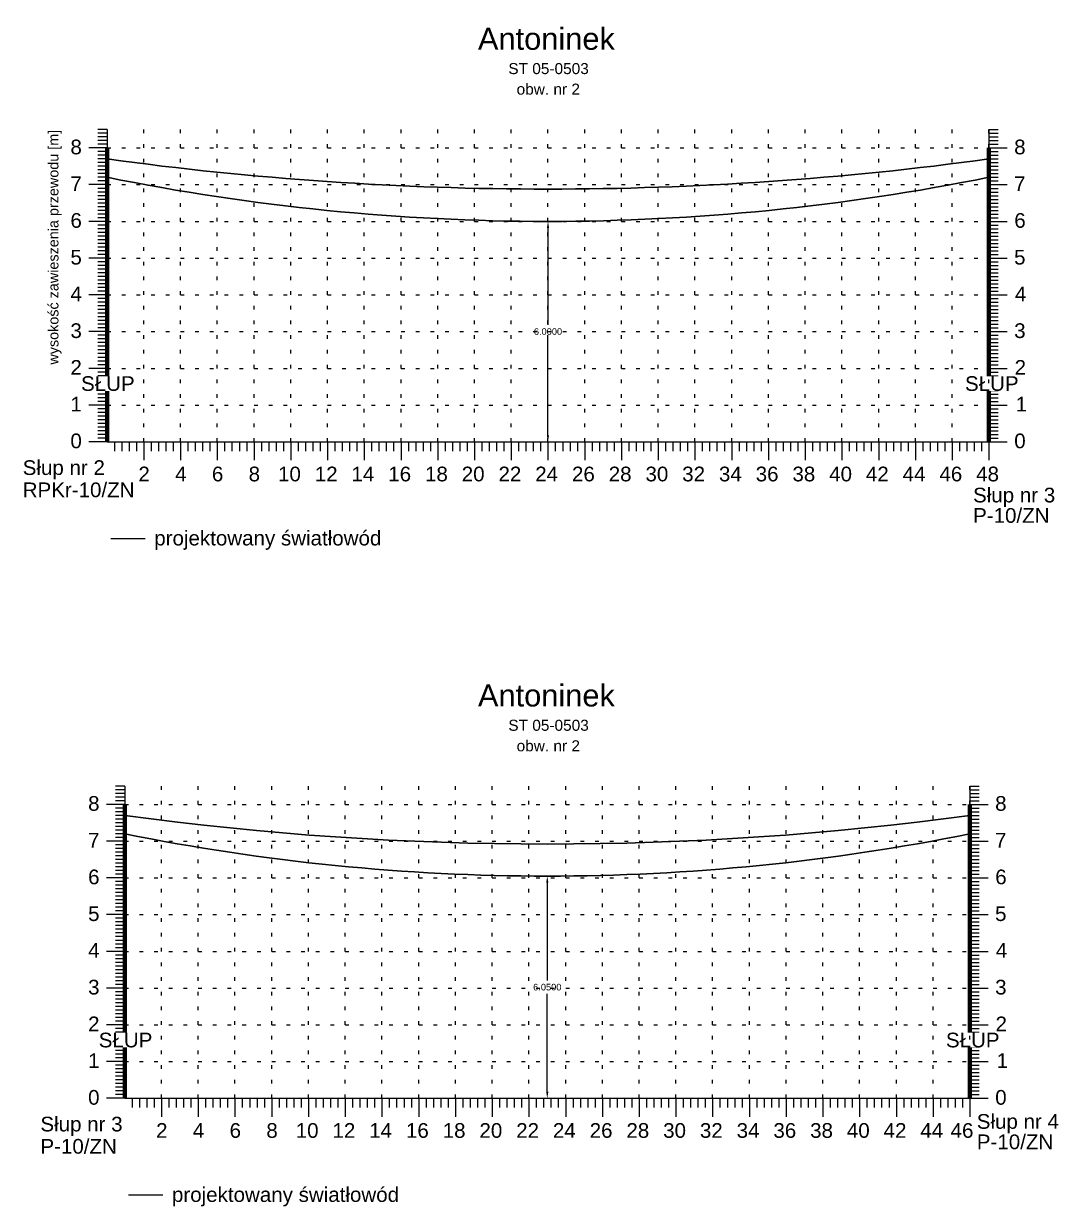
# Model space of a CAD drawing. Header units: metres. Extents: x -870 to 439, y 1328 to 1364.
# Drawn here: x 410.81 to 438.97, y 1330.91 to 1363.11 of the extents above; entities that cross this region are included whole.
import ezdxf

# ---------------------------------------------------------------- set-up
doc = ezdxf.new("R2010")
doc.units = ezdxf.units.M
doc.header["$MEASUREMENT"] = 0
doc.linetypes.add('ACAD_ISO07W100', pattern=[3, 0, -3])
doc.layers.add('ramka', color=7, linetype='Continuous', plot=False)
doc.styles.get("Standard").update_dxf_attribs({"font": 'arial.ttf'})
doc.dimstyles.get("Standard").update_dxf_attribs({"dimtxt": 0.18, "dimasz": 0.18, "dimexe": 0.18, "dimexo": 0.0625, "dimgap": 0.09, "dimtad": 0, "dimtih": 1, "dimtoh": 1, "dimdec": 4, "dimzin": 0, "dimdsep": 46, "dimtxsty": 'Standard', "dimcen": 0.09, "dimadec": 0, "dimazin": 0, "dimtfac": 1, "dimtdec": 4, "dimtofl": 0, "dimtmove": 0, "dimatfit": 3, "dimfxl": 1, "dimtolj": 1, "dimtzin": 0, "dimarcsym": 0})

# ---------------------------------------------------------------- blocks, each defined once
blk = doc.blocks.new('*D38')
at = {"color": 0, "lineweight": -2}
for p, q in [((425.021, 1357.723), (424.904, 1357.723)), ((425.084, 1357.543), (425.084, 1354.905)), ((425.084, 1351.903), (425.084, 1354.541)), ((415.746, 1351.723), (425.264, 1351.723))]:
    blk.add_line(p, q, dxfattribs=at)
at = {"color": 0}
for points in [[(425.114, 1357.543), (425.054, 1357.543), (425.084, 1357.723)], [(425.054, 1351.903), (425.114, 1351.903), (425.084, 1351.723)]]:
    blk.add_solid(points, dxfattribs=at)
at = {"layer": 'Defpoints', "color": 0}
for p in [(425.084, 1357.723), (415.684, 1351.723), (425.084, 1351.723)]:
    blk.add_point(p, dxfattribs=at)
at = {"color": 0, "lineweight": 25, "insert": (425.084, 1354.723), "char_height": 0.18, "attachment_point": 5}
blk.add_mtext('\\A1;6.0000', dxfattribs=at)
blk = doc.blocks.new('*D39')
at = {"color": 0, "lineweight": -2}
for p, q in [((425.003, 1339.904), (424.885, 1339.904)), ((425.065, 1339.724), (425.065, 1337.061)), ((425.065, 1334.034), (425.065, 1336.697)), ((416.228, 1333.854), (425.245, 1333.854))]:
    blk.add_line(p, q, dxfattribs=at)
at = {"color": 0}
for points in [[(425.095, 1339.724), (425.035, 1339.724), (425.065, 1339.904)], [(425.035, 1334.034), (425.095, 1334.034), (425.065, 1333.854)]]:
    blk.add_solid(points, dxfattribs=at)
at = {"layer": 'Defpoints', "color": 0}
for p in [(425.065, 1339.904), (416.165, 1333.854), (425.065, 1333.854)]:
    blk.add_point(p, dxfattribs=at)
at = {"color": 0, "lineweight": 25, "insert": (425.065, 1336.879), "char_height": 0.18, "attachment_point": 5}
blk.add_mtext('\\A1;6.0500', dxfattribs=at)

msp = doc.modelspace()

# ---------------------------------------------------------------- linework, layer by layer
for p, q in [((413.08358, 1360.22268), (412.83358, 1360.22268)), ((413.08358, 1360.12268), (412.83358, 1360.12268)), ((413.08358, 1360.22268), (413.08358, 1351.72268)), ((437.08358, 1360.22268), (437.08358, 1351.72268)), ((437.08358, 1360.22268), (437.33358, 1360.22268)), ((437.08358, 1360.12268), (437.33358, 1360.12268)), ((413.08358, 1360.02268), (412.83358, 1360.02268)), ((413.08358, 1359.92268), (412.83358, 1359.92268)), ((413.08358, 1359.82268), (412.83358, 1359.82268)), ((437.08358, 1360.02268), (437.33358, 1360.02268)), ((437.08358, 1359.92268), (437.33358, 1359.92268)), ((437.08358, 1359.82268), (437.33358, 1359.82268)), ((413.08358, 1359.72268), (412.58358, 1359.72268)), ((413.08358, 1359.72268), (412.58358, 1359.72268)), ((413.08358, 1359.62268), (412.83358, 1359.62268)), ((413.08358, 1359.52268), (412.83358, 1359.52268)), ((437.08358, 1359.72268), (437.58358, 1359.72268)), ((437.08358, 1359.72268), (437.58358, 1359.72268)), ((437.08358, 1359.62268), (437.33358, 1359.62268)), ((437.08358, 1359.52268), (437.33358, 1359.52268)), ((413.08358, 1359.42268), (412.83358, 1359.42268)), ((413.08358, 1359.32268), (412.83358, 1359.32268)), ((413.08358, 1359.22268), (412.83358, 1359.22268)), ((437.08358, 1359.42268), (437.33358, 1359.42268)), ((437.08358, 1359.32268), (437.33358, 1359.32268)), ((437.08358, 1359.22268), (437.33358, 1359.22268)), ((413.08358, 1359.12268), (412.83358, 1359.12268)), ((413.08358, 1359.02268), (412.83358, 1359.02268)), ((413.08358, 1358.92268), (412.83358, 1358.92268)), ((437.08358, 1359.12268), (437.33358, 1359.12268)), ((437.08358, 1359.02268), (437.33358, 1359.02268)), ((437.08358, 1358.92268), (437.33358, 1358.92268)), ((413.08358, 1358.72268), (412.58358, 1358.72268)), ((413.08358, 1358.72268), (412.58358, 1358.72268)), ((413.08358, 1358.82268), (412.83358, 1358.82268)), ((413.08358, 1358.62268), (412.83358, 1358.62268)), ((413.08358, 1358.52268), (412.83358, 1358.52268)), ((437.08358, 1358.82268), (437.33358, 1358.82268)), ((437.08358, 1358.72268), (437.58358, 1358.72268)), ((437.08358, 1358.72268), (437.58358, 1358.72268)), ((437.08358, 1358.62268), (437.33358, 1358.62268)), ((437.08358, 1358.52268), (437.33358, 1358.52268)), ((413.08358, 1358.42268), (412.83358, 1358.42268)), ((413.08358, 1358.32268), (412.83358, 1358.32268)), ((413.08358, 1358.22268), (412.83358, 1358.22268)), ((437.08358, 1358.42268), (437.33358, 1358.42268)), ((437.08358, 1358.32268), (437.33358, 1358.32268)), ((437.08358, 1358.22268), (437.33358, 1358.22268)), ((413.08358, 1358.12268), (412.83358, 1358.12268)), ((413.08358, 1358.02268), (412.83358, 1358.02268)), ((413.08358, 1357.92268), (412.83358, 1357.92268)), ((437.08358, 1358.12268), (437.33358, 1358.12268)), ((437.08358, 1358.02268), (437.33358, 1358.02268)), ((437.08358, 1357.92268), (437.33358, 1357.92268)), ((413.08358, 1357.72268), (412.58358, 1357.72268)), ((413.08358, 1357.72268), (412.58358, 1357.72268)), ((413.08358, 1357.82268), (412.83358, 1357.82268)), ((413.08358, 1357.62268), (412.83358, 1357.62268)), ((437.08358, 1357.82268), (437.33358, 1357.82268)), ((437.08358, 1357.72268), (437.58358, 1357.72268)), ((437.08358, 1357.72268), (437.58358, 1357.72268)), ((437.08358, 1357.62268), (437.33358, 1357.62268)), ((413.08358, 1357.52268), (412.83358, 1357.52268)), ((413.08358, 1357.42268), (412.83358, 1357.42268)), ((413.08358, 1357.32268), (412.83358, 1357.32268)), ((413.08358, 1357.22268), (412.83358, 1357.22268)), ((437.08358, 1357.52268), (437.33358, 1357.52268)), ((437.08358, 1357.42268), (437.33358, 1357.42268)), ((437.08358, 1357.32268), (437.33358, 1357.32268)), ((437.08358, 1357.22268), (437.33358, 1357.22268)), ((413.08358, 1357.12268), (412.83358, 1357.12268)), ((413.08358, 1357.02268), (412.83358, 1357.02268)), ((413.08358, 1356.92268), (412.83358, 1356.92268)), ((437.08358, 1357.12268), (437.33358, 1357.12268)), ((437.08358, 1357.02268), (437.33358, 1357.02268)), ((437.08358, 1356.92268), (437.33358, 1356.92268)), ((413.08358, 1356.72268), (412.58358, 1356.72268)), ((413.08358, 1356.72268), (412.58358, 1356.72268)), ((413.08358, 1356.82268), (412.83358, 1356.82268)), ((413.08358, 1356.62268), (412.83358, 1356.62268)), ((437.08358, 1356.82268), (437.33358, 1356.82268)), ((437.08358, 1356.72268), (437.58358, 1356.72268)), ((437.08358, 1356.72268), (437.58358, 1356.72268)), ((437.08358, 1356.62268), (437.33358, 1356.62268)), ((413.08358, 1356.52268), (412.83358, 1356.52268)), ((413.08358, 1356.42268), (412.83358, 1356.42268)), ((413.08358, 1356.32268), (412.83358, 1356.32268)), ((437.08358, 1356.52268), (437.33358, 1356.52268)), ((437.08358, 1356.42268), (437.33358, 1356.42268)), ((437.08358, 1356.32268), (437.33358, 1356.32268)), ((413.08358, 1356.22268), (412.83358, 1356.22268)), ((413.08358, 1356.12268), (412.83358, 1356.12268)), ((413.08358, 1356.02268), (412.83358, 1356.02268)), ((437.08358, 1356.22268), (437.33358, 1356.22268)), ((437.08358, 1356.12268), (437.33358, 1356.12268)), ((437.08358, 1356.02268), (437.33358, 1356.02268)), ((413.08358, 1355.72268), (412.58358, 1355.72268)), ((413.08358, 1355.72268), (412.58358, 1355.72268)), ((413.08358, 1355.92268), (412.83358, 1355.92268)), ((413.08358, 1355.82268), (412.83358, 1355.82268)), ((413.08358, 1355.62268), (412.83358, 1355.62268)), ((437.08358, 1355.92268), (437.33358, 1355.92268)), ((437.08358, 1355.82268), (437.33358, 1355.82268)), ((437.08358, 1355.72268), (437.58358, 1355.72268)), ((437.08358, 1355.72268), (437.58358, 1355.72268)), ((437.08358, 1355.62268), (437.33358, 1355.62268)), ((413.08358, 1355.52268), (412.83358, 1355.52268)), ((413.08358, 1355.42268), (412.83358, 1355.42268)), ((413.08358, 1355.32268), (412.83358, 1355.32268)), ((437.08358, 1355.52268), (437.33358, 1355.52268)), ((437.08358, 1355.42268), (437.33358, 1355.42268)), ((437.08358, 1355.32268), (437.33358, 1355.32268)), ((413.08358, 1355.22268), (412.83358, 1355.22268)), ((413.08358, 1355.12268), (412.83358, 1355.12268)), ((413.08358, 1355.02268), (412.83358, 1355.02268)), ((437.08358, 1355.22268), (437.33358, 1355.22268)), ((437.08358, 1355.12268), (437.33358, 1355.12268)), ((437.08358, 1355.02268), (437.33358, 1355.02268)), ((413.08358, 1354.72268), (412.58358, 1354.72268)), ((413.08358, 1354.72268), (412.58358, 1354.72268)), ((413.08358, 1354.92268), (412.83358, 1354.92268)), ((413.08358, 1354.82268), (412.83358, 1354.82268)), ((437.08358, 1354.92268), (437.33358, 1354.92268)), ((437.08358, 1354.82268), (437.33358, 1354.82268)), ((437.08358, 1354.72268), (437.58358, 1354.72268)), ((437.08358, 1354.72268), (437.58358, 1354.72268)), ((413.08358, 1354.62268), (412.83358, 1354.62268)), ((413.08358, 1354.52268), (412.83358, 1354.52268)), ((413.08358, 1354.42268), (412.83358, 1354.42268)), ((413.08358, 1354.32268), (412.83358, 1354.32268)), ((437.08358, 1354.62268), (437.33358, 1354.62268)), ((437.08358, 1354.52268), (437.33358, 1354.52268)), ((437.08358, 1354.42268), (437.33358, 1354.42268)), ((437.08358, 1354.32268), (437.33358, 1354.32268)), ((413.08358, 1354.22268), (412.83358, 1354.22268)), ((413.08358, 1354.12268), (412.83358, 1354.12268)), ((413.08358, 1354.02268), (412.83358, 1354.02268)), ((437.08358, 1354.22268), (437.33358, 1354.22268)), ((437.08358, 1354.12268), (437.33358, 1354.12268)), ((437.08358, 1354.02268), (437.33358, 1354.02268)), ((413.08358, 1353.72268), (412.58358, 1353.72268)), ((413.08358, 1353.72268), (412.58358, 1353.72268)), ((413.08358, 1353.92268), (412.83358, 1353.92268)), ((413.08358, 1353.82268), (412.83358, 1353.82268)), ((437.08358, 1353.92268), (437.33358, 1353.92268)), ((437.08358, 1353.82268), (437.33358, 1353.82268)), ((437.08358, 1353.72268), (437.58358, 1353.72268)), ((437.08358, 1353.72268), (437.58358, 1353.72268)), ((413.08358, 1353.62268), (412.83358, 1353.62268)), ((413.08358, 1353.52268), (412.83358, 1353.52268)), ((413.08358, 1353.42268), (412.83358, 1353.42268)), ((437.08358, 1353.62268), (437.33358, 1353.62268)), ((437.08358, 1353.52268), (437.33358, 1353.52268)), ((437.08358, 1353.42268), (437.33358, 1353.42268)), ((413.08358, 1353.32268), (412.83358, 1353.32268)), ((413.08358, 1353.22268), (412.83358, 1353.22268)), ((413.08358, 1353.12268), (412.83358, 1353.12268)), ((437.08358, 1353.32268), (437.33358, 1353.32268)), ((437.08358, 1353.22268), (437.33358, 1353.22268)), ((437.08358, 1353.12268), (437.33358, 1353.12268)), ((413.08358, 1352.72268), (412.58358, 1352.72268)), ((413.08358, 1352.72268), (412.58358, 1352.72268)), ((413.08358, 1353.02268), (412.83358, 1353.02268)), ((413.08358, 1352.92268), (412.83358, 1352.92268)), ((413.08358, 1352.82268), (412.83358, 1352.82268)), ((437.08358, 1353.02268), (437.33358, 1353.02268)), ((437.08358, 1352.92268), (437.33358, 1352.92268)), ((437.08358, 1352.82268), (437.33358, 1352.82268)), ((437.08358, 1352.72268), (437.58358, 1352.72268)), ((437.08358, 1352.72268), (437.58358, 1352.72268)), ((413.08358, 1352.62268), (412.83358, 1352.62268)), ((413.08358, 1352.52268), (412.83358, 1352.52268)), ((413.08358, 1352.42268), (412.83358, 1352.42268)), ((437.08358, 1352.62268), (437.33358, 1352.62268)), ((437.08358, 1352.52268), (437.33358, 1352.52268)), ((437.08358, 1352.42268), (437.33358, 1352.42268)), ((413.08358, 1352.32268), (412.83358, 1352.32268)), ((413.08358, 1352.22268), (412.83358, 1352.22268)), ((413.08358, 1352.12268), (412.83358, 1352.12268)), ((437.08358, 1352.32268), (437.33358, 1352.32268)), ((437.08358, 1352.22268), (437.33358, 1352.22268)), ((437.08358, 1352.12268), (437.33358, 1352.12268)), ((413.08358, 1352.02268), (412.83358, 1352.02268)), ((413.08358, 1351.92268), (412.83358, 1351.92268)), ((413.08358, 1351.82268), (412.83358, 1351.82268)), ((437.08358, 1352.02268), (437.33358, 1352.02268)), ((437.08358, 1351.92268), (437.33358, 1351.92268)), ((437.08358, 1351.82268), (437.33358, 1351.82268)), ((413.08358, 1351.72268), (412.58358, 1351.72268)), ((413.08358, 1351.72268), (412.83358, 1351.72268)), ((413.08358, 1351.72268), (437.58358, 1351.72268)), ((413.28358, 1351.72268), (413.28358, 1351.47268)), ((413.48358, 1351.72268), (413.48358, 1351.47268)), ((413.68358, 1351.72268), (413.68358, 1351.47268)), ((413.88358, 1351.72268), (413.88358, 1351.47268)), ((414.08358, 1351.72268), (414.08358, 1351.22268)), ((414.28358, 1351.72268), (414.28358, 1351.47268)), ((414.48358, 1351.72268), (414.48358, 1351.47268)), ((414.68358, 1351.72268), (414.68358, 1351.47268)), ((414.88358, 1351.72268), (414.88358, 1351.47268)), ((415.08358, 1351.72268), (415.08358, 1351.22268)), ((415.28358, 1351.72268), (415.28358, 1351.47268)), ((415.48358, 1351.72268), (415.48358, 1351.47268)), ((415.68358, 1351.72268), (415.68358, 1351.47268)), ((415.88358, 1351.72268), (415.88358, 1351.47268)), ((416.08358, 1351.72268), (416.08358, 1351.22268)), ((416.28358, 1351.72268), (416.28358, 1351.47268)), ((416.48358, 1351.72268), (416.48358, 1351.47268)), ((416.68358, 1351.72268), (416.68358, 1351.47268)), ((416.88358, 1351.72268), (416.88358, 1351.47268)), ((417.08358, 1351.72268), (417.08358, 1351.22268)), ((417.28358, 1351.72268), (417.28358, 1351.47268)), ((417.48358, 1351.72268), (417.48358, 1351.47268)), ((417.68358, 1351.72268), (417.68358, 1351.47268)), ((417.88358, 1351.72268), (417.88358, 1351.47268)), ((418.08358, 1351.72268), (418.08358, 1351.22268)), ((418.28358, 1351.72268), (418.28358, 1351.47268)), ((418.48358, 1351.72268), (418.48358, 1351.47268)), ((418.68358, 1351.72268), (418.68358, 1351.47268)), ((418.88358, 1351.72268), (418.88358, 1351.47268)), ((419.08358, 1351.72268), (419.08358, 1351.22268)), ((419.28358, 1351.72268), (419.28358, 1351.47268)), ((419.48358, 1351.72268), (419.48358, 1351.47268)), ((419.68358, 1351.72268), (419.68358, 1351.47268)), ((419.88358, 1351.72268), (419.88358, 1351.47268)), ((420.08358, 1351.72268), (420.08358, 1351.22268)), ((420.28358, 1351.72268), (420.28358, 1351.47268)), ((420.48358, 1351.72268), (420.48358, 1351.47268)), ((420.68358, 1351.72268), (420.68358, 1351.47268)), ((420.88358, 1351.72268), (420.88358, 1351.47268)), ((421.08358, 1351.72268), (421.08358, 1351.22268)), ((421.28358, 1351.72268), (421.28358, 1351.47268)), ((421.48358, 1351.72268), (421.48358, 1351.47268)), ((421.68358, 1351.72268), (421.68358, 1351.47268)), ((421.88358, 1351.72268), (421.88358, 1351.47268)), ((422.08358, 1351.72268), (422.08358, 1351.22268)), ((422.28358, 1351.72268), (422.28358, 1351.47268)), ((422.48358, 1351.72268), (422.48358, 1351.47268)), ((422.68358, 1351.72268), (422.68358, 1351.47268)), ((422.88358, 1351.72268), (422.88358, 1351.47268)), ((423.08358, 1351.72268), (423.08358, 1351.22268)), ((423.28358, 1351.72268), (423.28358, 1351.47268)), ((423.48358, 1351.72268), (423.48358, 1351.47268)), ((423.68358, 1351.72268), (423.68358, 1351.47268)), ((423.88358, 1351.72268), (423.88358, 1351.47268)), ((424.08358, 1351.72268), (424.08358, 1351.22268)), ((424.28358, 1351.72268), (424.28358, 1351.47268)), ((424.48358, 1351.72268), (424.48358, 1351.47268)), ((424.68358, 1351.72268), (424.68358, 1351.47268)), ((424.88358, 1351.72268), (424.88358, 1351.47268)), ((425.08358, 1351.72268), (425.08358, 1351.22268)), ((425.28358, 1351.72268), (425.28358, 1351.47268)), ((425.48358, 1351.72268), (425.48358, 1351.47268)), ((425.68358, 1351.72268), (425.68358, 1351.47268)), ((425.88358, 1351.72268), (425.88358, 1351.47268)), ((426.08358, 1351.72268), (426.08358, 1351.22268)), ((426.28358, 1351.72268), (426.28358, 1351.47268)), ((426.48358, 1351.72268), (426.48358, 1351.47268)), ((426.68358, 1351.72268), (426.68358, 1351.47268)), ((426.88358, 1351.72268), (426.88358, 1351.47268)), ((427.08358, 1351.72268), (427.08358, 1351.22268)), ((427.28358, 1351.72268), (427.28358, 1351.47268)), ((427.48358, 1351.72268), (427.48358, 1351.47268)), ((427.68358, 1351.72268), (427.68358, 1351.47268)), ((427.88358, 1351.72268), (427.88358, 1351.47268)), ((428.08358, 1351.72268), (428.08358, 1351.22268)), ((428.28358, 1351.72268), (428.28358, 1351.47268)), ((428.48358, 1351.72268), (428.48358, 1351.47268)), ((428.68358, 1351.72268), (428.68358, 1351.47268)), ((428.88358, 1351.72268), (428.88358, 1351.47268)), ((429.08358, 1351.72268), (429.08358, 1351.22268)), ((429.28358, 1351.72268), (429.28358, 1351.47268)), ((429.48358, 1351.72268), (429.48358, 1351.47268)), ((429.68358, 1351.72268), (429.68358, 1351.47268)), ((429.88358, 1351.72268), (429.88358, 1351.47268)), ((430.08358, 1351.72268), (430.08358, 1351.22268)), ((430.28358, 1351.72268), (430.28358, 1351.47268)), ((430.48358, 1351.72268), (430.48358, 1351.47268)), ((430.68358, 1351.72268), (430.68358, 1351.47268)), ((430.88358, 1351.72268), (430.88358, 1351.47268)), ((431.08358, 1351.72268), (431.08358, 1351.22268)), ((431.28358, 1351.72268), (431.28358, 1351.47268)), ((431.48358, 1351.72268), (431.48358, 1351.47268)), ((431.68358, 1351.72268), (431.68358, 1351.47268)), ((431.88358, 1351.72268), (431.88358, 1351.47268)), ((432.08358, 1351.72268), (432.08358, 1351.22268)), ((432.08358, 1351.72268), (432.08358, 1351.22268)), ((432.28358, 1351.72268), (432.28358, 1351.47268)), ((432.48358, 1351.72268), (432.48358, 1351.47268)), ((432.68358, 1351.72268), (432.68358, 1351.47268)), ((432.88358, 1351.72268), (432.88358, 1351.47268)), ((433.08358, 1351.72268), (433.08358, 1351.22268)), ((433.08358, 1351.72268), (433.08358, 1351.22268)), ((433.28358, 1351.72268), (433.28358, 1351.47268)), ((433.48358, 1351.72268), (433.48358, 1351.47268)), ((433.68358, 1351.72268), (433.68358, 1351.47268)), ((433.88358, 1351.72268), (433.88358, 1351.47268)), ((434.08358, 1351.72268), (434.08358, 1351.22268)), ((434.08358, 1351.72268), (434.08358, 1351.22268)), ((434.28358, 1351.72268), (434.28358, 1351.47268)), ((434.48358, 1351.72268), (434.48358, 1351.47268)), ((434.68358, 1351.72268), (434.68358, 1351.47268)), ((434.88358, 1351.72268), (434.88358, 1351.47268)), ((435.08358, 1351.72268), (435.08358, 1351.22268)), ((435.08358, 1351.72268), (435.08358, 1351.22268)), ((435.28358, 1351.72268), (435.28358, 1351.47268)), ((435.48358, 1351.72268), (435.48358, 1351.47268)), ((435.68358, 1351.72268), (435.68358, 1351.47268)), ((435.88358, 1351.72268), (435.88358, 1351.47268)), ((436.08358, 1351.72268), (436.08358, 1351.22268)), ((436.08358, 1351.72268), (436.08358, 1351.22268)), ((436.28358, 1351.72268), (436.28358, 1351.47268)), ((436.48358, 1351.72268), (436.48358, 1351.47268)), ((436.68358, 1351.72268), (436.68358, 1351.47268)), ((436.88358, 1351.72268), (436.88358, 1351.47268)), ((437.08358, 1351.72268), (437.58358, 1351.72268)), ((437.08358, 1351.72268), (437.33358, 1351.72268)), ((437.08358, 1351.72268), (437.08358, 1351.22268)), ((437.08358, 1351.72268), (437.08358, 1351.22268)), ((413.56514, 1342.35389), (413.31514, 1342.35389)), ((413.56514, 1342.25389), (413.31514, 1342.25389)), ((413.56514, 1342.15389), (413.31514, 1342.15389)), ((413.56514, 1342.35389), (413.56514, 1333.85389)), ((436.56514, 1342.35389), (436.56514, 1333.85389)), ((436.56514, 1342.35389), (436.81514, 1342.35389)), ((436.56514, 1342.25389), (436.81514, 1342.25389)), ((436.56514, 1342.15389), (436.81514, 1342.15389)), ((413.56514, 1341.85389), (413.06514, 1341.85389)), ((413.56514, 1341.85389), (413.06514, 1341.85389)), ((413.56514, 1342.05389), (413.31514, 1342.05389)), ((413.56514, 1341.95389), (413.31514, 1341.95389)), ((436.56514, 1342.05389), (436.81514, 1342.05389)), ((436.56514, 1341.95389), (436.81514, 1341.95389)), ((436.56514, 1341.85389), (437.06514, 1341.85389)), ((436.56514, 1341.85389), (437.06514, 1341.85389)), ((413.56514, 1341.75389), (413.31514, 1341.75389)), ((413.56514, 1341.65389), (413.31514, 1341.65389)), ((413.56514, 1341.55389), (413.31514, 1341.55389)), ((413.56514, 1341.45389), (413.31514, 1341.45389)), ((436.56514, 1341.75389), (436.81514, 1341.75389)), ((436.56514, 1341.65389), (436.81514, 1341.65389)), ((436.56514, 1341.55389), (436.81514, 1341.55389)), ((436.56514, 1341.45389), (436.81514, 1341.45389)), ((413.56514, 1341.35389), (413.31514, 1341.35389)), ((413.56514, 1341.25389), (413.31514, 1341.25389)), ((413.56514, 1341.15389), (413.31514, 1341.15389)), ((436.56514, 1341.35389), (436.81514, 1341.35389)), ((436.56514, 1341.25389), (436.81514, 1341.25389)), ((436.56514, 1341.15389), (436.81514, 1341.15389)), ((413.56514, 1340.85389), (413.06514, 1340.85389)), ((413.56514, 1340.85389), (413.06514, 1340.85389)), ((413.56514, 1341.05389), (413.31514, 1341.05389)), ((413.56514, 1340.95389), (413.31514, 1340.95389)), ((436.56514, 1341.05389), (436.81514, 1341.05389)), ((436.56514, 1340.95389), (436.81514, 1340.95389)), ((436.56514, 1340.85389), (437.06514, 1340.85389)), ((436.56514, 1340.85389), (437.06514, 1340.85389)), ((413.56514, 1340.75389), (413.31514, 1340.75389)), ((413.56514, 1340.65389), (413.31514, 1340.65389)), ((413.56514, 1340.55389), (413.31514, 1340.55389)), ((436.56514, 1340.75389), (436.81514, 1340.75389)), ((436.56514, 1340.65389), (436.81514, 1340.65389)), ((436.56514, 1340.55389), (436.81514, 1340.55389)), ((413.56514, 1340.45389), (413.31514, 1340.45389)), ((413.56514, 1340.35389), (413.31514, 1340.35389)), ((413.56514, 1340.25389), (413.31514, 1340.25389)), ((413.56514, 1340.15389), (413.31514, 1340.15389)), ((436.56514, 1340.45389), (436.81514, 1340.45389)), ((436.56514, 1340.35389), (436.81514, 1340.35389)), ((436.56514, 1340.25389), (436.81514, 1340.25389)), ((436.56514, 1340.15389), (436.81514, 1340.15389)), ((413.56514, 1339.85389), (413.06514, 1339.85389)), ((413.56514, 1339.85389), (413.06514, 1339.85389)), ((413.56514, 1340.05389), (413.31514, 1340.05389)), ((413.56514, 1339.95389), (413.31514, 1339.95389)), ((436.56514, 1340.05389), (436.81514, 1340.05389)), ((436.56514, 1339.95389), (436.81514, 1339.95389)), ((436.56514, 1339.85389), (437.06514, 1339.85389)), ((436.56514, 1339.85389), (437.06514, 1339.85389)), ((413.56514, 1339.75389), (413.31514, 1339.75389)), ((413.56514, 1339.65389), (413.31514, 1339.65389)), ((413.56514, 1339.55389), (413.31514, 1339.55389)), ((436.56514, 1339.75389), (436.81514, 1339.75389)), ((436.56514, 1339.65389), (436.81514, 1339.65389)), ((436.56514, 1339.55389), (436.81514, 1339.55389)), ((413.56514, 1339.45389), (413.31514, 1339.45389)), ((413.56514, 1339.35389), (413.31514, 1339.35389)), ((413.56514, 1339.25389), (413.31514, 1339.25389)), ((436.56514, 1339.45389), (436.81514, 1339.45389)), ((436.56514, 1339.35389), (436.81514, 1339.35389)), ((436.56514, 1339.25389), (436.81514, 1339.25389)), ((413.56514, 1339.15389), (413.31514, 1339.15389)), ((413.56514, 1339.05389), (413.31514, 1339.05389)), ((413.56514, 1338.95389), (413.31514, 1338.95389)), ((436.56514, 1339.15389), (436.81514, 1339.15389)), ((436.56514, 1339.05389), (436.81514, 1339.05389)), ((436.56514, 1338.95389), (436.81514, 1338.95389)), ((413.56514, 1338.85389), (413.06514, 1338.85389)), ((413.56514, 1338.85389), (413.06514, 1338.85389)), ((413.56514, 1338.75389), (413.31514, 1338.75389)), ((413.56514, 1338.65389), (413.31514, 1338.65389)), ((413.56514, 1338.55389), (413.31514, 1338.55389)), ((436.56514, 1338.85389), (437.06514, 1338.85389)), ((436.56514, 1338.85389), (437.06514, 1338.85389)), ((436.56514, 1338.75389), (436.81514, 1338.75389)), ((436.56514, 1338.65389), (436.81514, 1338.65389)), ((436.56514, 1338.55389), (436.81514, 1338.55389)), ((413.56514, 1338.45389), (413.31514, 1338.45389)), ((413.56514, 1338.35389), (413.31514, 1338.35389)), ((413.56514, 1338.25389), (413.31514, 1338.25389)), ((436.56514, 1338.45389), (436.81514, 1338.45389)), ((436.56514, 1338.35389), (436.81514, 1338.35389)), ((436.56514, 1338.25389), (436.81514, 1338.25389)), ((413.56514, 1338.15389), (413.31514, 1338.15389)), ((413.56514, 1338.05389), (413.31514, 1338.05389)), ((413.56514, 1337.95389), (413.31514, 1337.95389)), ((436.56514, 1338.15389), (436.81514, 1338.15389)), ((436.56514, 1338.05389), (436.81514, 1338.05389)), ((436.56514, 1337.95389), (436.81514, 1337.95389)), ((413.56514, 1337.85389), (413.06514, 1337.85389)), ((413.56514, 1337.85389), (413.06514, 1337.85389)), ((413.56514, 1337.75389), (413.31514, 1337.75389)), ((413.56514, 1337.65389), (413.31514, 1337.65389)), ((436.56514, 1337.85389), (437.06514, 1337.85389)), ((436.56514, 1337.85389), (437.06514, 1337.85389)), ((436.56514, 1337.75389), (436.81514, 1337.75389)), ((436.56514, 1337.65389), (436.81514, 1337.65389)), ((413.56514, 1337.55389), (413.31514, 1337.55389)), ((413.56514, 1337.45389), (413.31514, 1337.45389)), ((413.56514, 1337.35389), (413.31514, 1337.35389)), ((436.56514, 1337.55389), (436.81514, 1337.55389)), ((436.56514, 1337.45389), (436.81514, 1337.45389)), ((436.56514, 1337.35389), (436.81514, 1337.35389)), ((413.56514, 1337.25389), (413.31514, 1337.25389)), ((413.56514, 1337.15389), (413.31514, 1337.15389)), ((413.56514, 1337.05389), (413.31514, 1337.05389)), ((413.56514, 1336.95389), (413.31514, 1336.95389)), ((436.56514, 1337.25389), (436.81514, 1337.25389)), ((436.56514, 1337.15389), (436.81514, 1337.15389)), ((436.56514, 1337.05389), (436.81514, 1337.05389)), ((436.56514, 1336.95389), (436.81514, 1336.95389)), ((413.56514, 1336.85389), (413.06514, 1336.85389)), ((413.56514, 1336.85389), (413.06514, 1336.85389)), ((413.56514, 1336.75389), (413.31514, 1336.75389)), ((413.56514, 1336.65389), (413.31514, 1336.65389)), ((436.56514, 1336.85389), (437.06514, 1336.85389)), ((436.56514, 1336.85389), (437.06514, 1336.85389)), ((436.56514, 1336.75389), (436.81514, 1336.75389)), ((436.56514, 1336.65389), (436.81514, 1336.65389)), ((413.56514, 1336.55389), (413.31514, 1336.55389)), ((413.56514, 1336.45389), (413.31514, 1336.45389)), ((413.56514, 1336.35389), (413.31514, 1336.35389)), ((436.56514, 1336.55389), (436.81514, 1336.55389)), ((436.56514, 1336.45389), (436.81514, 1336.45389)), ((436.56514, 1336.35389), (436.81514, 1336.35389)), ((413.56514, 1336.25389), (413.31514, 1336.25389)), ((413.56514, 1336.15389), (413.31514, 1336.15389)), ((413.56514, 1336.05389), (413.31514, 1336.05389)), ((436.56514, 1336.25389), (436.81514, 1336.25389)), ((436.56514, 1336.15389), (436.81514, 1336.15389)), ((436.56514, 1336.05389), (436.81514, 1336.05389)), ((413.56514, 1335.85389), (413.06514, 1335.85389)), ((413.56514, 1335.85389), (413.06514, 1335.85389)), ((413.56514, 1335.95389), (413.31514, 1335.95389)), ((413.56514, 1335.75389), (413.31514, 1335.75389)), ((413.56514, 1335.65389), (413.31514, 1335.65389)), ((436.56514, 1335.95389), (436.81514, 1335.95389)), ((436.56514, 1335.85389), (437.06514, 1335.85389)), ((436.56514, 1335.85389), (437.06514, 1335.85389)), ((436.56514, 1335.75389), (436.81514, 1335.75389)), ((436.56514, 1335.65389), (436.81514, 1335.65389)), ((413.56514, 1335.55389), (413.31514, 1335.55389)), ((413.56514, 1335.45389), (413.31514, 1335.45389)), ((413.56514, 1335.35389), (413.31514, 1335.35389)), ((436.56514, 1335.55389), (436.81514, 1335.55389)), ((436.56514, 1335.45389), (436.81514, 1335.45389)), ((436.56514, 1335.35389), (436.81514, 1335.35389)), ((413.56514, 1335.25389), (413.31514, 1335.25389)), ((413.56514, 1335.15389), (413.31514, 1335.15389)), ((413.56514, 1335.05389), (413.31514, 1335.05389)), ((436.56514, 1335.25389), (436.81514, 1335.25389)), ((436.56514, 1335.15389), (436.81514, 1335.15389)), ((436.56514, 1335.05389), (436.81514, 1335.05389)), ((413.56514, 1334.85389), (413.06514, 1334.85389)), ((413.56514, 1334.85389), (413.06514, 1334.85389)), ((413.56514, 1334.95389), (413.31514, 1334.95389)), ((413.56514, 1334.75389), (413.31514, 1334.75389)), ((436.56514, 1334.95389), (436.81514, 1334.95389)), ((436.56514, 1334.85389), (437.06514, 1334.85389)), ((436.56514, 1334.85389), (437.06514, 1334.85389)), ((436.56514, 1334.75389), (436.81514, 1334.75389)), ((413.56514, 1334.65389), (413.31514, 1334.65389)), ((413.56514, 1334.55389), (413.31514, 1334.55389)), ((413.56514, 1334.45389), (413.31514, 1334.45389)), ((436.56514, 1334.65389), (436.81514, 1334.65389)), ((436.56514, 1334.55389), (436.81514, 1334.55389)), ((436.56514, 1334.45389), (436.81514, 1334.45389)), ((413.56514, 1334.35389), (413.31514, 1334.35389)), ((413.56514, 1334.25389), (413.31514, 1334.25389)), ((413.56514, 1334.15389), (413.31514, 1334.15389)), ((413.56514, 1334.05389), (413.31514, 1334.05389)), ((436.56514, 1334.35389), (436.81514, 1334.35389)), ((436.56514, 1334.25389), (436.81514, 1334.25389)), ((436.56514, 1334.15389), (436.81514, 1334.15389)), ((436.56514, 1334.05389), (436.81514, 1334.05389)), ((413.56514, 1333.85389), (413.06514, 1333.85389)), ((413.56514, 1333.95389), (413.31514, 1333.95389)), ((413.56514, 1333.85389), (413.31514, 1333.85389)), ((413.56514, 1333.85389), (436.56514, 1333.85389)), ((413.76514, 1333.85389), (413.76514, 1333.60389)), ((413.96514, 1333.85389), (413.96514, 1333.60389)), ((414.16514, 1333.85389), (414.16514, 1333.60389)), ((414.36514, 1333.85389), (414.36514, 1333.60389)), ((414.56514, 1333.85389), (414.56514, 1333.35389)), ((414.76514, 1333.85389), (414.76514, 1333.60389)), ((414.96514, 1333.85389), (414.96514, 1333.60389)), ((415.16514, 1333.85389), (415.16514, 1333.60389)), ((415.36514, 1333.85389), (415.36514, 1333.60389)), ((415.56514, 1333.85389), (415.56514, 1333.35389)), ((415.76514, 1333.85389), (415.76514, 1333.60389)), ((415.96514, 1333.85389), (415.96514, 1333.60389)), ((416.16514, 1333.85389), (416.16514, 1333.60389)), ((416.36514, 1333.85389), (416.36514, 1333.60389)), ((416.56514, 1333.85389), (416.56514, 1333.35389)), ((416.76514, 1333.85389), (416.76514, 1333.60389)), ((416.96514, 1333.85389), (416.96514, 1333.60389)), ((417.16514, 1333.85389), (417.16514, 1333.60389)), ((417.36514, 1333.85389), (417.36514, 1333.60389)), ((417.56514, 1333.85389), (417.56514, 1333.35389)), ((417.76514, 1333.85389), (417.76514, 1333.60389)), ((417.96514, 1333.85389), (417.96514, 1333.60389)), ((418.16514, 1333.85389), (418.16514, 1333.60389)), ((418.36514, 1333.85389), (418.36514, 1333.60389)), ((418.56514, 1333.85389), (418.56514, 1333.35389)), ((418.76514, 1333.85389), (418.76514, 1333.60389)), ((418.96514, 1333.85389), (418.96514, 1333.60389)), ((419.16514, 1333.85389), (419.16514, 1333.60389)), ((419.36514, 1333.85389), (419.36514, 1333.60389)), ((419.56514, 1333.85389), (419.56514, 1333.35389)), ((419.76514, 1333.85389), (419.76514, 1333.60389)), ((419.96514, 1333.85389), (419.96514, 1333.60389)), ((420.16514, 1333.85389), (420.16514, 1333.60389)), ((420.36514, 1333.85389), (420.36514, 1333.60389)), ((420.56514, 1333.85389), (420.56514, 1333.35389)), ((420.76514, 1333.85389), (420.76514, 1333.60389)), ((420.96514, 1333.85389), (420.96514, 1333.60389)), ((421.16514, 1333.85389), (421.16514, 1333.60389)), ((421.36514, 1333.85389), (421.36514, 1333.60389)), ((421.56514, 1333.85389), (421.56514, 1333.35389)), ((421.76514, 1333.85389), (421.76514, 1333.60389)), ((421.96514, 1333.85389), (421.96514, 1333.60389)), ((422.16514, 1333.85389), (422.16514, 1333.60389)), ((422.36514, 1333.85389), (422.36514, 1333.60389)), ((422.56514, 1333.85389), (422.56514, 1333.35389)), ((422.76514, 1333.85389), (422.76514, 1333.60389)), ((422.96514, 1333.85389), (422.96514, 1333.60389)), ((423.16514, 1333.85389), (423.16514, 1333.60389)), ((423.36514, 1333.85389), (423.36514, 1333.60389)), ((423.56514, 1333.85389), (423.56514, 1333.35389)), ((423.76514, 1333.85389), (423.76514, 1333.60389)), ((423.96514, 1333.85389), (423.96514, 1333.60389)), ((424.16514, 1333.85389), (424.16514, 1333.60389)), ((424.36514, 1333.85389), (424.36514, 1333.60389)), ((424.56514, 1333.85389), (424.56514, 1333.35389)), ((424.76514, 1333.85389), (424.76514, 1333.60389)), ((424.96514, 1333.85389), (424.96514, 1333.60389)), ((425.16514, 1333.85389), (425.16514, 1333.60389)), ((425.36514, 1333.85389), (425.36514, 1333.60389)), ((425.56514, 1333.85389), (425.56514, 1333.35389)), ((425.76514, 1333.85389), (425.76514, 1333.60389)), ((425.96514, 1333.85389), (425.96514, 1333.60389)), ((426.16514, 1333.85389), (426.16514, 1333.60389)), ((426.36514, 1333.85389), (426.36514, 1333.60389)), ((426.56514, 1333.85389), (426.56514, 1333.35389)), ((426.76514, 1333.85389), (426.76514, 1333.60389)), ((426.96514, 1333.85389), (426.96514, 1333.60389)), ((427.16514, 1333.85389), (427.16514, 1333.60389)), ((427.36514, 1333.85389), (427.36514, 1333.60389)), ((427.56514, 1333.85389), (427.56514, 1333.35389)), ((427.76514, 1333.85389), (427.76514, 1333.60389)), ((427.96514, 1333.85389), (427.96514, 1333.60389)), ((428.16514, 1333.85389), (428.16514, 1333.60389)), ((428.36514, 1333.85389), (428.36514, 1333.60389)), ((428.56514, 1333.85389), (428.56514, 1333.35389)), ((428.76514, 1333.85389), (428.76514, 1333.60389)), ((428.96514, 1333.85389), (428.96514, 1333.60389)), ((429.16514, 1333.85389), (429.16514, 1333.60389)), ((429.36514, 1333.85389), (429.36514, 1333.60389)), ((429.56514, 1333.85389), (429.56514, 1333.35389)), ((429.76514, 1333.85389), (429.76514, 1333.60389)), ((429.96514, 1333.85389), (429.96514, 1333.60389)), ((430.16514, 1333.85389), (430.16514, 1333.60389)), ((430.36514, 1333.85389), (430.36514, 1333.60389)), ((430.56514, 1333.85389), (430.56514, 1333.35389)), ((430.76514, 1333.85389), (430.76514, 1333.60389)), ((430.96514, 1333.85389), (430.96514, 1333.60389)), ((431.16514, 1333.85389), (431.16514, 1333.60389)), ((431.36514, 1333.85389), (431.36514, 1333.60389)), ((431.56514, 1333.85389), (431.56514, 1333.35389)), ((431.76514, 1333.85389), (431.76514, 1333.60389)), ((431.96514, 1333.85389), (431.96514, 1333.60389)), ((432.16514, 1333.85389), (432.16514, 1333.60389)), ((432.36514, 1333.85389), (432.36514, 1333.60389)), ((432.56514, 1333.85389), (432.56514, 1333.35389)), ((432.56514, 1333.85389), (432.56514, 1333.35389)), ((432.76514, 1333.85389), (432.76514, 1333.60389)), ((432.96514, 1333.85389), (432.96514, 1333.60389)), ((433.16514, 1333.85389), (433.16514, 1333.60389)), ((433.36514, 1333.85389), (433.36514, 1333.60389)), ((433.56514, 1333.85389), (433.56514, 1333.35389)), ((433.56514, 1333.85389), (433.56514, 1333.35389)), ((433.76514, 1333.85389), (433.76514, 1333.60389)), ((433.96514, 1333.85389), (433.96514, 1333.60389)), ((434.16514, 1333.85389), (434.16514, 1333.60389)), ((434.36514, 1333.85389), (434.36514, 1333.60389)), ((434.56514, 1333.85389), (434.56514, 1333.35389)), ((434.56514, 1333.85389), (434.56514, 1333.35389)), ((434.76514, 1333.85389), (434.76514, 1333.60389)), ((434.96514, 1333.85389), (434.96514, 1333.60389)), ((435.16514, 1333.85389), (435.16514, 1333.60389)), ((435.36514, 1333.85389), (435.36514, 1333.60389)), ((435.56514, 1333.85389), (435.56514, 1333.35389)), ((435.56514, 1333.85389), (435.56514, 1333.35389)), ((435.76514, 1333.85389), (435.76514, 1333.60389)), ((435.96514, 1333.85389), (435.96514, 1333.60389)), ((436.16514, 1333.85389), (436.16514, 1333.60389)), ((436.36514, 1333.85389), (436.36514, 1333.60389)), ((436.56514, 1333.95389), (436.81514, 1333.95389)), ((436.56514, 1333.85389), (437.06514, 1333.85389)), ((436.56514, 1333.85389), (436.81514, 1333.85389)), ((436.56514, 1333.85389), (436.56514, 1333.35389))]:
    msp.add_line(p, q)
at = {"linetype": 'ACAD_ISO07W100', "lineweight": 15, "ltscale": 0.1}
for p, q in [((414.08358, 1351.72268), (414.08358, 1360.22268)), ((415.08358, 1351.72268), (415.08358, 1360.22268)), ((416.08358, 1351.72268), (416.08358, 1360.22268)), ((417.08358, 1351.72268), (417.08358, 1360.22268)), ((418.08358, 1351.72268), (418.08358, 1360.22268)), ((419.08358, 1351.72268), (419.08358, 1360.22268)), ((420.08358, 1351.72268), (420.08358, 1360.22268)), ((421.08358, 1351.72268), (421.08358, 1360.22268)), ((422.08358, 1351.72268), (422.08358, 1360.22268)), ((423.08358, 1351.72268), (423.08358, 1360.22268)), ((424.08358, 1351.72268), (424.08358, 1360.22268)), ((425.08358, 1351.72268), (425.08358, 1360.22268)), ((426.08358, 1351.72268), (426.08358, 1360.22268)), ((427.08358, 1351.72268), (427.08358, 1360.22268)), ((428.08358, 1351.72268), (428.08358, 1360.22268)), ((429.08358, 1351.72268), (429.08358, 1360.22268)), ((430.08358, 1351.72268), (430.08358, 1360.22268)), ((431.08358, 1351.72268), (431.08358, 1360.22268)), ((432.08358, 1351.72268), (432.08358, 1360.22268)), ((433.08358, 1351.72268), (433.08358, 1360.22268)), ((434.08358, 1351.72268), (434.08358, 1360.22268)), ((435.08358, 1351.72268), (435.08358, 1360.22268)), ((436.08358, 1351.72268), (436.08358, 1360.22268)), ((437.08358, 1351.72268), (437.08358, 1360.22268)), ((413.08358, 1359.72268), (437.58358, 1359.72268)), ((413.08358, 1358.72268), (437.58358, 1358.72268)), ((413.08358, 1357.72268), (437.58358, 1357.72268)), ((413.08358, 1356.72268), (437.58358, 1356.72268)), ((413.08358, 1355.72268), (437.58358, 1355.72268)), ((413.08358, 1354.72268), (437.58358, 1354.72268)), ((413.08358, 1353.72268), (437.58358, 1353.72268)), ((413.08358, 1352.72268), (437.58358, 1352.72268)), ((414.56514, 1333.85389), (414.56514, 1342.35389)), ((415.56514, 1333.85389), (415.56514, 1342.35389)), ((416.56514, 1333.85389), (416.56514, 1342.35389)), ((417.56514, 1333.85389), (417.56514, 1342.35389)), ((418.56514, 1333.85389), (418.56514, 1342.35389)), ((419.56514, 1333.85389), (419.56514, 1342.35389)), ((420.56514, 1333.85389), (420.56514, 1342.35389)), ((421.56514, 1333.85389), (421.56514, 1342.35389)), ((422.56514, 1333.85389), (422.56514, 1342.35389)), ((423.56514, 1333.85389), (423.56514, 1342.35389)), ((424.56514, 1333.85389), (424.56514, 1342.35389)), ((425.56514, 1333.85389), (425.56514, 1342.35389)), ((426.56514, 1333.85389), (426.56514, 1342.35389)), ((427.56514, 1333.85389), (427.56514, 1342.35389)), ((428.56514, 1333.85389), (428.56514, 1342.35389)), ((429.56514, 1333.85389), (429.56514, 1342.35389)), ((430.56514, 1333.85389), (430.56514, 1342.35389)), ((431.56514, 1333.85389), (431.56514, 1342.35389)), ((432.56514, 1333.85389), (432.56514, 1342.35389)), ((433.56514, 1333.85389), (433.56514, 1342.35389)), ((434.56514, 1333.85389), (434.56514, 1342.35389)), ((435.56514, 1333.85389), (435.56514, 1342.35389)), ((436.56514, 1333.85389), (436.56514, 1342.35389)), ((413.56514, 1341.85389), (436.56514, 1341.85389)), ((413.56514, 1340.85389), (436.56514, 1340.85389)), ((413.56514, 1339.85389), (436.56514, 1339.85389)), ((413.56514, 1338.85389), (436.56514, 1338.85389)), ((413.56514, 1337.85389), (436.56514, 1337.85389)), ((413.56514, 1336.85389), (436.56514, 1336.85389)), ((413.56514, 1335.85389), (436.56514, 1335.85389)), ((413.56514, 1334.85389), (436.56514, 1334.85389))]:
    msp.add_line(p, q, dxfattribs=at)
at = {"lineweight": 100}
for p, q in [((413.08358, 1359.72268), (413.08358, 1351.72268)), ((437.08358, 1359.72268), (437.08358, 1351.72268)), ((413.56514, 1341.85389), (413.56514, 1333.85389)), ((436.56514, 1341.85389), (436.56514, 1333.85389))]:
    msp.add_line(p, q, dxfattribs=at)
at = {"color": 3, "lineweight": 25}
for p, q in [((413.18913, 1349.09246), (414.11972, 1349.09246)), ((413.67069, 1331.22367), (414.60128, 1331.22367))]:
    msp.add_line(p, q, dxfattribs=at)
at = {"lineweight": 25}
for points in [[(437.08358, 1351.72268), (437.58358, 1351.72268)], [(436.56514, 1333.85389), (437.06514, 1333.85389)]]:
    msp.add_lwpolyline(points, dxfattribs=at)
at = {"lineweight": 30}
for centre, radius, start, end in [((425.08358, 1446.81755), 88.21488, 262.1817307, 277.8182693), ((425.06514, 1425.93953), 85.16564, 262.2395887, 277.7604113)]:
    msp.add_arc(centre, radius, start, end, dxfattribs=at)
at = {"color": 3, "lineweight": 30}
for centre, radius in [((425.08358, 1418.32268), 60.6), ((425.06514, 1397.97889), 58.075)]:
    msp.add_arc(centre, radius, 258.5788137, 281.4211863, dxfattribs=at)
at = {"layer": 'ramka'}
for p, q in [((413.08358, 1351.72268), (425.08358, 1351.72268)), ((413.56514, 1333.85389), (425.06514, 1333.85389))]:
    msp.add_line(p, q, dxfattribs=at)

# ---------------------------------------------------------------- texts
for s, height, p in [('Antoninek', 0.6, (423.17728, 1362.39419)), ('ST 05-0503', 0.3, (424.00447, 1361.73227)), ('obw. nr 2', 0.3, (424.23031, 1361.17303)), ('8', 0.4, (412.08632, 1359.54859)), ('8', 0.4, (437.77197, 1359.54859)), ('7', 0.4, (412.08632, 1358.54859)), ('7', 0.4, (437.76897, 1358.54859)), ('6', 0.4, (412.08632, 1357.54859)), ('6', 0.4, (437.7747, 1357.54859)), ('5', 0.4, (412.08632, 1356.54859)), ('5', 0.4, (437.76924, 1356.54859)), ('4', 0.4, (412.08632, 1355.54859)), ('4', 0.4, (437.78998, 1355.54859)), ('3', 0.4, (412.08632, 1354.54859)), ('3', 0.4, (437.77197, 1354.54859)), ('2', 0.4, (412.08632, 1353.54859)), ('2', 0.4, (437.78316, 1353.54859)), ('1', 0.4, (412.08632, 1352.54859)), ('1', 0.4, (437.8118, 1352.54859)), ('0', 0.4, (412.08632, 1351.54859)), ('0', 0.4, (437.77361, 1351.54859)), ('Słup nr 2', 0.4, (410.78833, 1350.82076)), ('2', 0.4, (413.93676, 1350.647)), ('4', 0.4, (414.93676, 1350.647)), ('6', 0.4, (415.93676, 1350.647)), ('8', 0.4, (416.93676, 1350.647)), ('10', 0.4, (417.73676, 1350.647)), ('12', 0.4, (418.73676, 1350.647)), ('14', 0.4, (419.73676, 1350.647)), ('16', 0.4, (420.73676, 1350.647)), ('18', 0.4, (421.73676, 1350.647)), ('20', 0.4, (422.73676, 1350.647)), ('22', 0.4, (423.73676, 1350.647)), ('24', 0.4, (424.73676, 1350.647)), ('26', 0.4, (425.73676, 1350.647)), ('28', 0.4, (426.73676, 1350.647)), ('30', 0.4, (427.73676, 1350.647)), ('32', 0.4, (428.73676, 1350.647)), ('34', 0.4, (429.73676, 1350.647)), ('36', 0.4, (430.73676, 1350.647)), ('38', 0.4, (431.73676, 1350.647)), ('40', 0.4, (432.73676, 1350.647)), ('42', 0.4, (433.73676, 1350.647)), ('44', 0.4, (434.73676, 1350.647)), ('46', 0.4, (435.73676, 1350.647)), ('48', 0.4, (436.73676, 1350.647)), ('RPKr-10/ZN', 0.4, (410.78833, 1350.21588)), ('Słup nr 3', 0.4, (436.65231, 1350.07368)), ('P-10/ZN', 0.4, (436.65393, 1349.51873)), ('projektowany światłowód', 0.4, (414.36848, 1348.90269)), ('Antoninek', 0.6, (423.17728, 1344.51953)), ('ST 05-0503', 0.3, (424.00447, 1343.85761)), ('obw. nr 2', 0.3, (424.23031, 1343.29837)), ('8', 0.4, (412.56788, 1341.6798)), ('8', 0.4, (437.25353, 1341.6798)), ('7', 0.4, (412.56788, 1340.6798)), ('7', 0.4, (437.25053, 1340.6798)), ('6', 0.4, (412.56788, 1339.6798)), ('6', 0.4, (437.25626, 1339.6798)), ('5', 0.4, (412.56788, 1338.6798)), ('5', 0.4, (437.2508, 1338.6798)), ('4', 0.4, (412.56788, 1337.6798)), ('4', 0.4, (437.27154, 1337.6798)), ('3', 0.4, (412.56788, 1336.6798)), ('3', 0.4, (437.25353, 1336.6798)), ('2', 0.4, (412.56788, 1335.6798)), ('2', 0.4, (437.26472, 1335.6798)), ('1', 0.4, (412.56788, 1334.6798)), ('1', 0.4, (437.29337, 1334.6798)), ('0', 0.4, (412.56788, 1333.6798)), ('0', 0.4, (437.25517, 1333.6798)), ('Słup nr 4', 0.4, (436.75371, 1333.02419)), ('Słup nr 3', 0.4, (411.26989, 1332.95197)), ('2', 0.4, (414.41833, 1332.77821)), ('4', 0.4, (415.41833, 1332.77821)), ('6', 0.4, (416.41833, 1332.77821)), ('8', 0.4, (417.41833, 1332.77821)), ('10', 0.4, (418.21833, 1332.77821)), ('12', 0.4, (419.21833, 1332.77821)), ('14', 0.4, (420.21833, 1332.77821)), ('16', 0.4, (421.21833, 1332.77821)), ('18', 0.4, (422.21833, 1332.77821)), ('20', 0.4, (423.21833, 1332.77821)), ('22', 0.4, (424.21833, 1332.77821)), ('24', 0.4, (425.21833, 1332.77821)), ('26', 0.4, (426.21833, 1332.77821)), ('28', 0.4, (427.21833, 1332.77821)), ('30', 0.4, (428.21833, 1332.77821)), ('32', 0.4, (429.21833, 1332.77821)), ('34', 0.4, (430.21833, 1332.77821)), ('36', 0.4, (431.21833, 1332.77821)), ('38', 0.4, (432.21833, 1332.77821)), ('40', 0.4, (433.21833, 1332.77821)), ('42', 0.4, (434.21833, 1332.77821)), ('44', 0.4, (435.21833, 1332.77821)), ('46', 0.4, (436.04159, 1332.77821)), ('P-10/ZN', 0.4, (411.26989, 1332.34709)), ('P-10/ZN', 0.4, (436.75533, 1332.46924)), ('projektowany światłowód', 0.4, (414.85004, 1331.03391))]:
    msp.add_text(s, height=height).set_placement(p)
at = {"lineweight": 18, "insert": (411.48081, 1353.82479), "char_height": 0.28, "attachment_point": 1, "rotation": 90, "bg_fill": 3, "box_fill_scale": 1, "bg_fill_color": 256, "bg_fill_transparency": 0}
msp.add_mtext_dynamic_manual_height_columns('wysokość zawieszenia przewodu [m]', width=9.2804774, gutter_width=2, heights=[-0.36385], dxfattribs=at)

# ---------------------------------------------------------------- dimensions: what is measured, and where the dimension line sits
at = {"lineweight": 25}
for base, p1, p2, picture, middle in [((425.08358, 1351.72268), (425.08358, 1357.72268), (415.68358, 1351.72268), '*D38', (425.08358, 1354.72268)), ((425.06514, 1333.85389), (425.06514, 1339.90389), (416.16514, 1333.85389), '*D39', (425.06514, 1336.87889))]:
    dim = msp.add_linear_dim(base=base, p1=p1, p2=p2, angle=90, dimstyle='Standard', dxfattribs=at)
    dim.commit()
    dim.dimension.update_dxf_attribs({"geometry": picture, "text_midpoint": middle})

# ---------------------------------------------------------------- next in the draw order: texts
at = {"lineweight": 18, "char_height": 0.4, "attachment_point": 1, "bg_fill": 3, "box_fill_scale": 1, "bg_fill_color": 256, "bg_fill_transparency": 0}
for insert in [(412.37548, 1353.50888), (436.43265, 1353.50888), (412.85704, 1335.64009), (435.91421, 1335.64009)]:
    msp.add_mtext_dynamic_manual_height_columns('SŁUP', width=1.5368437, gutter_width=2, heights=[-0.41364], dxfattribs=dict(at, insert=insert))

# ---------------------------------------------------------------- next in the draw order: linework, layer by layer
at = {"linetype": 'ACAD_ISO07W100', "lineweight": 15, "ltscale": 0.1}
for p, q in [((437.08358, 1351.72268), (437.08358, 1360.22268)), ((436.56514, 1333.85389), (436.56514, 1342.35389))]:
    msp.add_line(p, q, dxfattribs=at)

doc.saveas('drawing.dxf')
